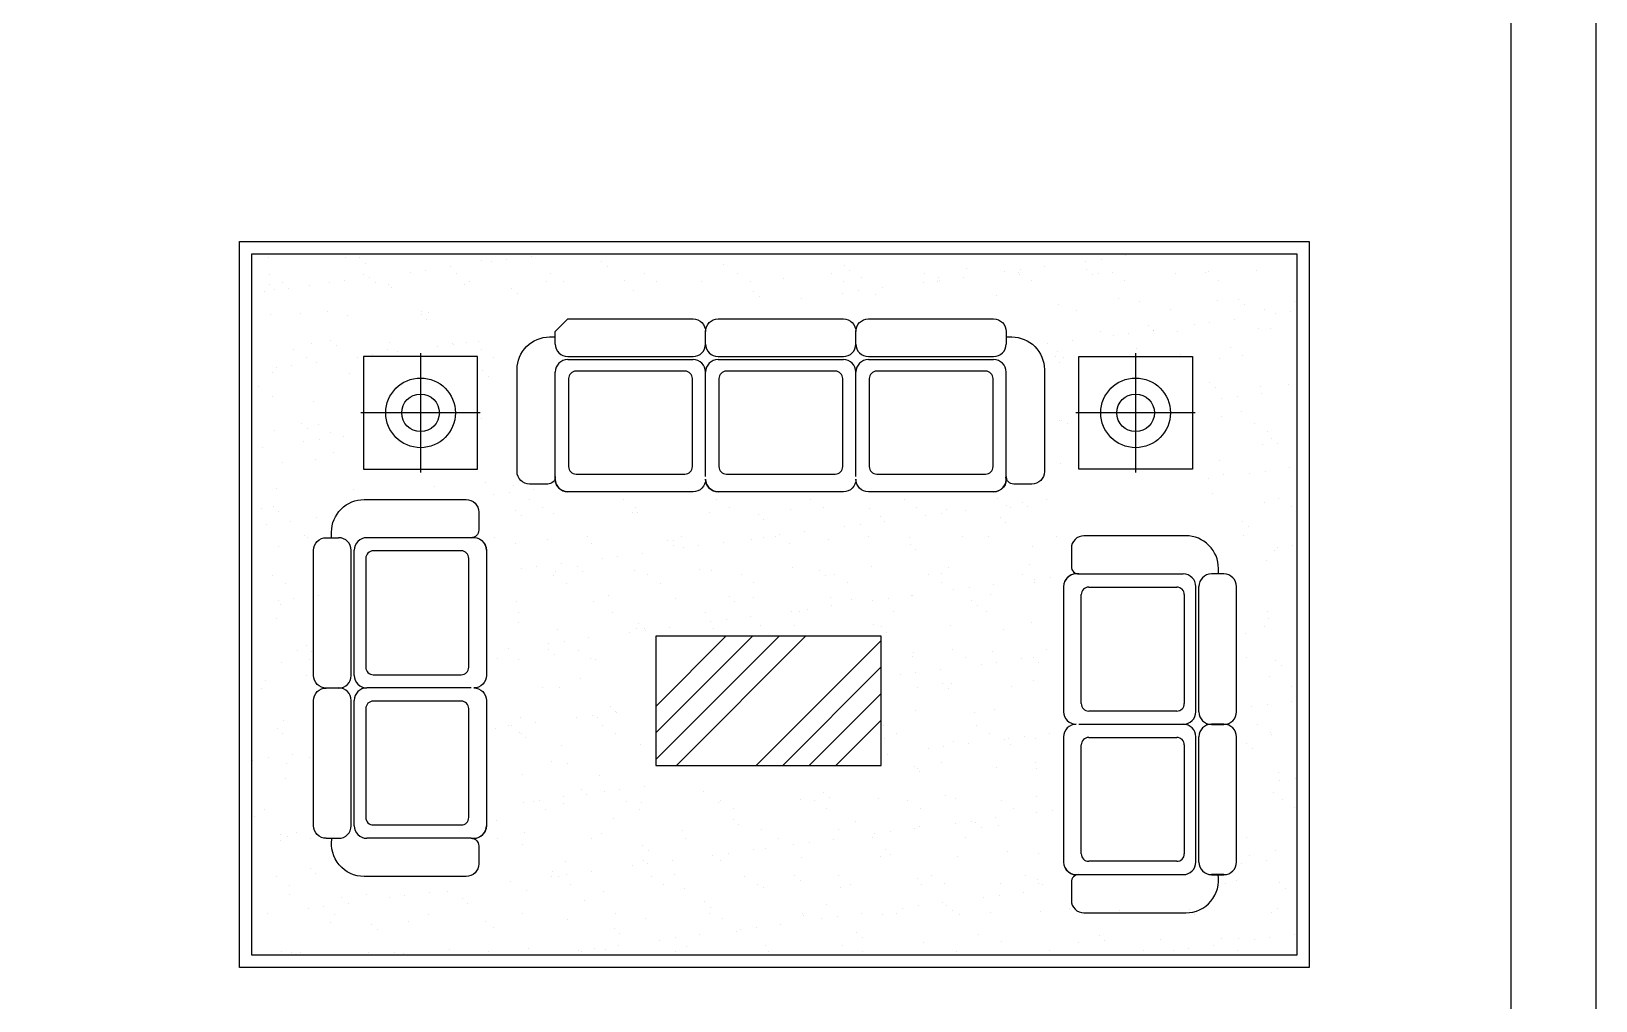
# Model space of a CAD drawing. Header units: inches. Extents: x -0.4 to 42.1, y 14 to 38.8.
# Drawn here: x 14.36 to 20.6, y 19.43 to 23.3 of the extents above; entities that cross this region are included whole.
import ezdxf

# ---------------------------------------------------------------- set-up
doc = ezdxf.new("R2010")
doc.units = ezdxf.units.IN
doc.header["$MEASUREMENT"] = 0
for name, color, linetype in [('02', 2, 'Continuous'), ('1', 1, 'Continuous'), ('4', 4, 'Continuous'), ('kadrbm', 4, 'Continuous')]:
    doc.layers.add(name, color=color, linetype=linetype)

# ---------------------------------------------------------------- blocks, each defined once
blk = doc.blocks.new('kadrbm')
at = {"layer": 'kadrbm', "color": 4}
blk.add_lwpolyline([(0, 0), (0, 24.7972), (21, 24.7972), (21, 0), (0, 0)], close=True, dxfattribs=at)
blk.add_lwpolyline([(20.6631, 0.3257), (20.6631, 24.4603), (0.3369, 24.4603), (0.3369, 0.3257), (20.6631, 0.3257)], dxfattribs=at)

msp = doc.modelspace()

# ---------------------------------------------------------------- linework, layer by layer
at = {"layer": '02'}
for p, q in [((16.4473, 22.0502), (16.4473, 22.1002)), ((17.047, 22.0502), (17.047, 22.1002)), ((17.647, 22.0502), (17.647, 22.1002)), ((18.247, 22.1002), (18.247, 22.0502)), ((15.9098, 22.0138, -0.27), (15.9098, 21.5376, -0.27)), ((16.4973, 22.0002), (16.9973, 22.0002)), ((16.4976, 21.9882), (16.9973, 21.9882)), ((17.0973, 22.0002), (17.5973, 22.0002)), ((17.0976, 21.9882), (17.5973, 21.9882)), ((17.697, 22.0002), (18.197, 22.0002)), ((17.6973, 21.9882), (18.197, 21.9882)), ((18.7635, 22.0138, -0.27), (18.7635, 21.5376, -0.27)), ((16.4474, 21.5214), (16.4474, 21.9382)), ((16.9649, 21.9421), (16.5306, 21.9421)), ((17.0473, 21.5214), (17.0473, 21.9382)), ((17.5649, 21.9421), (17.1306, 21.9421)), ((17.6473, 21.5214), (17.6473, 21.9382)), ((18.1646, 21.9421), (17.7303, 21.9421)), ((18.247, 21.5214), (18.247, 21.9382)), ((16.5006, 21.9121), (16.5006, 21.5611)), ((16.9949, 21.5611), (16.9949, 21.9121)), ((17.1006, 21.9121), (17.1006, 21.5611)), ((17.5949, 21.5611), (17.5949, 21.9121)), ((17.7003, 21.9121), (17.7003, 21.5611)), ((18.1946, 21.5611), (18.1946, 21.9121)), ((16.1478, 21.7757, -0.27), (15.6717, 21.7757, -0.27)), ((19.0016, 21.7757, -0.27), (18.5254, 21.7757, -0.27)), ((16.5306, 21.5311), (16.9649, 21.5311)), ((17.1306, 21.5311), (17.5649, 21.5311)), ((17.7303, 21.5311), (18.1646, 21.5311)), ((15.5329, 21.2775), (15.5829, 21.2775)), ((16.1118, 21.2775), (15.695, 21.2775)), ((15.6329, 20.7275), (15.6329, 21.2275)), ((15.645, 20.7278), (15.645, 21.2275)), ((15.691, 21.1951), (15.691, 20.7608)), ((16.0721, 21.2251), (15.721, 21.2251)), ((16.1021, 20.7608), (16.1021, 21.1951)), ((18.5371, 21.1326), (18.9539, 21.1326)), ((19.116, 21.1326), (19.066, 21.1326)), ((18.5468, 20.6159), (18.5468, 21.0502)), ((18.5768, 21.0802), (18.9279, 21.0802)), ((18.9579, 21.0502), (18.9579, 20.6159)), ((19.0039, 20.5829), (19.0039, 21.0826)), ((19.016, 20.5826), (19.016, 21.0826)), ((15.721, 20.7308), (16.0721, 20.7308)), ((15.5329, 20.6778), (15.5829, 20.6778)), ((15.5829, 20.6775), (15.5329, 20.6775)), ((16.1118, 20.6778), (15.695, 20.6778)), ((15.6329, 20.1278), (15.6329, 20.6278)), ((15.645, 20.128), (15.645, 20.6278)), ((16.0721, 20.6253), (15.721, 20.6253)), ((15.691, 20.5953), (15.691, 20.161)), ((16.1021, 20.161), (16.1021, 20.5953)), ((18.9279, 20.5859), (18.5768, 20.5859)), ((18.5371, 20.5329), (18.9539, 20.5329)), ((18.5768, 20.4804), (18.9279, 20.4804)), ((19.0039, 19.9831), (19.0039, 20.4829)), ((19.016, 19.9829), (19.016, 20.4829)), ((19.116, 20.5329), (19.066, 20.5329)), ((19.066, 20.5326), (19.116, 20.5326)), ((18.5468, 20.0161), (18.5468, 20.4504)), ((18.9579, 20.4504), (18.9579, 20.0161)), ((15.721, 20.131), (16.0721, 20.131)), ((15.5329, 20.0778), (15.5829, 20.0778)), ((15.5829, 20.0775), (15.5329, 20.0775)), ((16.1118, 20.0778), (15.695, 20.0778)), ((18.9279, 19.9861), (18.5768, 19.9861)), ((18.5371, 19.9329), (18.9539, 19.9329)), ((19.116, 19.9329), (19.066, 19.9329)), ((19.066, 19.9326), (19.116, 19.9326))]:
    msp.add_line(p, q, dxfattribs=at)
for points in [[(18.247, 22.0786), (18.2694, 22.0786, -0.414214), (18.3994, 21.9486), (18.3994, 21.5414, -0.414214), (18.3494, 21.4914), (18.277, 21.4914, -0.414214), (18.247, 21.5214, -0.465074), (18.197, 21.4606), (17.6973, 21.4606, -0.414214), (17.6473, 21.5106, -0.414214), (17.5973, 21.4606), (17.0976, 21.4606, -0.410409), (17.0473, 21.5106, -0.414214), (16.9973, 21.4606), (16.4976, 21.4606, -0.462883), (16.4474, 21.5214, -0.414214), (16.4174, 21.4914), (16.345, 21.4914, -0.414214), (16.295, 21.5414), (16.295, 21.9486, -0.414214), (16.425, 22.0786), (16.4474, 22.0786), (16.4473, 22.1002), (16.4973, 22.1502), (16.9973, 22.1502, -0.414214), (17.0473, 22.1002, -0.414214), (17.0973, 22.1502), (17.5973, 22.1502, -0.414214), (17.6473, 22.1002, -0.418049), (17.697, 22.1502), (18.197, 22.1502, -0.414214), (18.247, 22.1002)], [(15.5546, 21.2775), (15.5546, 21.2998, -0.414214), (15.6846, 21.4298), (16.0918, 21.4298, -0.414214), (16.1418, 21.3798), (16.1418, 21.3075, -0.414214), (16.1118, 21.2775, -0.465074), (16.1725, 21.2275), (16.1725, 20.7278, -0.414214), (16.1225, 20.6778, -0.414214), (16.1725, 20.6278), (16.1725, 20.128, -0.461848), (16.1118, 20.0778)], [(15.5329, 20.0778, -0.414214), (15.4829, 20.1278), (15.4829, 20.6278, -0.418049), (15.5329, 20.6775, -0.414214), (15.4829, 20.7275), (15.4829, 21.2275, -0.414214), (15.5329, 21.2775)], [(19.0943, 21.1326), (19.0943, 21.1549, 0.414214), (18.9643, 21.2849), (18.5571, 21.2849, 0.414214), (18.5071, 21.2349), (18.5071, 21.1626, 0.414214), (18.5371, 21.1326, 0.465074), (18.4763, 21.0826), (18.4763, 20.5829, 0.414214), (18.5263, 20.5329, 0.414214), (18.4763, 20.4829), (18.4763, 19.9831, 0.461848), (18.5371, 19.9329)], [(19.116, 19.9329, 0.414214), (19.166, 19.9829), (19.166, 20.4829, 0.418049), (19.116, 20.5326, 0.414214), (19.166, 20.5826), (19.166, 21.0826, 0.414214), (19.116, 21.1326)], [(16.1118, 20.0778, -0.414214), (16.1418, 20.0478), (16.1418, 19.9755, -0.414214), (16.0918, 19.9255), (15.6846, 19.9255, -0.465572), (15.5565, 20.0778)], [(18.5371, 19.9329, 0.414214), (18.5071, 19.9029), (18.5071, 19.8306, 0.414214), (18.5571, 19.7806), (18.9643, 19.7806, 0.465572), (19.0924, 19.9329)]]:
    msp.add_lwpolyline(points, format="xyb", dxfattribs=at)
for points in [[(16.1365, 22.0004), (15.6825, 22.0004), (15.6825, 21.5504), (16.1365, 21.5504)], [(18.5368, 22.0004), (18.9908, 22.0004), (18.9908, 21.5504), (18.5368, 21.5504)]]:
    msp.add_lwpolyline(points, close=True, dxfattribs=at)
for points in [[(16.8485, 20.3684), (17.7485, 20.3684), (17.7485, 20.8843), (16.8485, 20.8843)], [(16.8485, 20.8843), (16.8485, 20.3684)]]:
    msp.add_lwpolyline(points, dxfattribs=at)
for centre, radius in [((15.9098, 21.7757, -0.27), 0.139), ((18.7635, 21.7757, -0.27), 0.139), ((15.9098, 21.7757, -0.27), 0.075), ((18.7635, 21.7757, -0.27), 0.075)]:
    msp.add_circle(centre, radius, dxfattribs=at)
for centre, radius, start, end in [((16.4973, 22.0502), 0.05, 180, 270), ((16.9973, 22.0502), 0.05, 270, 0), ((17.0973, 22.0502), 0.05, 180, 270), ((17.5973, 22.0502), 0.05, 270, 0), ((17.697, 22.0502), 0.05, 180, 270), ((18.197, 22.0502), 0.05, 270, 0), ((16.4976, 21.9382), 0.05, 90, 180), ((16.9973, 21.9382), 0.05, 0, 90), ((17.0976, 21.9382), 0.05, 90, 180), ((17.5973, 21.9382), 0.05, 0, 90), ((17.6973, 21.9382), 0.05, 90, 180), ((18.197, 21.9382), 0.05, 0, 90), ((16.5306, 21.9121), 0.03, 90, 180), ((16.9649, 21.9121), 0.03, 0, 90), ((17.1306, 21.9121), 0.03, 90, 180), ((17.5649, 21.9121), 0.03, 0, 90), ((17.7303, 21.9121), 0.03, 90, 180), ((18.1646, 21.9121), 0.03, 0, 90), ((16.5306, 21.5611), 0.03, 180, 270), ((16.9649, 21.5611), 0.03, 270, 0), ((17.1306, 21.5611), 0.03, 180, 270), ((17.5649, 21.5611), 0.03, 270, 0), ((17.7303, 21.5611), 0.03, 180, 270), ((18.1646, 21.5611), 0.03, 270, 0), ((16.4976, 21.5106), 0.05, 180, 270), ((17.0976, 21.5106), 0.05, 180, 270), ((18.197, 21.5106), 0.05, 270, 10.41721), ((15.5829, 21.2275), 0.05, 0, 90), ((15.695, 21.2275), 0.05, 90, 180), ((16.1225, 21.2275), 0.05, 0, 100.55409), ((15.721, 21.1951), 0.03, 90, 180), ((16.0721, 21.1951), 0.03, 0, 90), ((18.5263, 21.0826), 0.05, 90, 180), ((18.9539, 21.0826), 0.05, 0, 90), ((19.066, 21.0826), 0.05, 90, 180), ((18.5768, 21.0502), 0.03, 90, 180), ((18.9279, 21.0502), 0.03, 0, 90), ((15.721, 20.7608), 0.03, 180, 270), ((16.0721, 20.7608), 0.03, 270, 0), ((15.5829, 20.7275), 0.05, 270, 0), ((15.5829, 20.6278), 0.05, 0, 90), ((15.695, 20.7278), 0.05, 180, 270), ((15.695, 20.6278), 0.05, 90, 180), ((15.721, 20.5953), 0.03, 90, 180), ((16.0721, 20.5953), 0.03, 0, 90), ((18.5768, 20.6159), 0.03, 180, 270), ((18.9279, 20.6159), 0.03, 270, 0), ((18.9539, 20.5829), 0.05, 270, 0), ((19.066, 20.5826), 0.05, 180, 270), ((18.5768, 20.4504), 0.03, 90, 180), ((18.9279, 20.4504), 0.03, 0, 90), ((18.9539, 20.4829), 0.05, 0, 90), ((19.066, 20.4829), 0.05, 90, 180), ((15.5829, 20.1278), 0.05, 270, 0), ((15.695, 20.128), 0.05, 180, 270), ((15.721, 20.161), 0.03, 180, 270), ((16.0721, 20.161), 0.03, 270, 0), ((16.1225, 20.128), 0.05, 270, 0), ((18.5263, 19.9831), 0.05, 180, 279.88988), ((18.5768, 20.0161), 0.03, 180, 270), ((18.9279, 20.0161), 0.03, 270, 0), ((18.9539, 19.9831), 0.05, 270, 0), ((19.066, 19.9829), 0.05, 180, 270)]:
    msp.add_arc(centre, radius, start, end, dxfattribs=at)
at = {"layer": '1'}
for p, q in [((17.3407, 20.8843), (16.8485, 20.3921)), ((17.2346, 20.8843), (16.8485, 20.4982)), ((17.1285, 20.8843), (16.8485, 20.6042)), ((17.4467, 20.8843), (16.9309, 20.3684)), ((17.7485, 20.8678), (17.2491, 20.3684)), ((17.7485, 20.7618), (17.3551, 20.3684)), ((17.7485, 20.6557), (17.4612, 20.3684)), ((17.7485, 20.5496), (17.5673, 20.3684))]:
    msp.add_line(p, q, dxfattribs=at)
at = {"layer": '4'}
for p, q in [((15.3038, 22.3974), (15.3038, 22.3974)), ((15.6107, 22.3959), (15.6107, 22.3959)), ((15.666, 22.3936), (15.666, 22.3936)), ((15.6881, 22.3733), (15.6881, 22.3733)), ((15.9348, 22.4076), (15.9348, 22.4076)), ((16.0287, 22.3582), (16.0287, 22.3582)), ((16.1533, 22.383), (16.1533, 22.383)), ((16.1917, 22.3797), (16.1917, 22.3797)), ((16.2541, 22.3879), (16.2541, 22.3879)), ((16.3517, 22.4007), (16.3517, 22.4007)), ((16.6334, 22.3789), (16.6334, 22.3789)), ((16.6555, 22.3586), (16.6555, 22.3586)), ((17.1207, 22.3683), (17.1207, 22.3683)), ((17.6009, 22.3641), (17.6009, 22.3641)), ((18.0881, 22.3535), (18.0881, 22.3535)), ((18.4004, 22.3598), (18.4004, 22.3598)), ((18.5634, 22.3812), (18.5634, 22.3812)), ((18.6258, 22.3894), (18.6258, 22.3894)), ((18.7234, 22.4023), (18.7234, 22.4023)), ((15.3068, 22.3288), (15.3068, 22.3288)), ((15.3574, 22.2965), (15.3574, 22.2965)), ((15.5456, 22.2946), (15.5456, 22.2946)), ((15.6081, 22.3028), (15.6081, 22.3028)), ((15.6805, 22.3294), (15.6805, 22.3294)), ((15.7057, 22.3157), (15.7057, 22.3157)), ((15.7311, 22.2972), (15.7311, 22.2972)), ((15.8686, 22.3371), (15.8686, 22.3371)), ((15.9311, 22.3454), (15.9311, 22.3454)), ((16.0542, 22.3301), (16.0542, 22.3301)), ((16.1048, 22.2979), (16.1048, 22.2979)), ((16.4112, 22.2991), (16.4112, 22.2991)), ((16.4279, 22.3308), (16.4279, 22.3308)), ((16.4785, 22.2986), (16.4785, 22.2986)), ((16.7253, 22.3031), (16.7253, 22.3031)), ((16.8016, 22.3315), (16.8016, 22.3315)), ((16.8522, 22.2992), (16.8522, 22.2992)), ((17.0323, 22.3016), (17.0323, 22.3016)), ((17.1753, 22.3321), (17.1753, 22.3321)), ((17.2259, 22.2999), (17.2259, 22.2999)), ((17.3564, 22.3133), (17.3564, 22.3133)), ((17.549, 22.3328), (17.549, 22.3328)), ((17.5996, 22.3006), (17.5996, 22.3006)), ((17.623, 22.3439), (17.623, 22.3439)), ((17.6705, 22.3173), (17.6705, 22.3173)), ((17.9174, 22.2962), (17.9174, 22.2962)), ((17.9227, 22.3335), (17.9227, 22.3335)), ((17.9733, 22.3013), (17.9733, 22.3013)), ((17.9775, 22.3158), (17.9775, 22.3158)), ((17.9798, 22.3044), (17.9798, 22.3044)), ((18.0774, 22.3172), (18.0774, 22.3172)), ((18.2404, 22.3387), (18.2404, 22.3387)), ((18.2964, 22.3342), (18.2964, 22.3342)), ((18.3016, 22.3275), (18.3016, 22.3275)), ((18.3028, 22.3469), (18.3028, 22.3469)), ((18.347, 22.3019), (18.347, 22.3019)), ((18.5683, 22.3494), (18.5683, 22.3494)), ((18.5904, 22.3291), (18.5904, 22.3291)), ((18.6157, 22.3315), (18.6157, 22.3315)), ((18.6701, 22.3349), (18.6701, 22.3349)), ((18.7207, 22.3026), (18.7207, 22.3026)), ((18.9227, 22.3301), (18.9227, 22.3301)), ((19.0438, 22.3355), (19.0438, 22.3355)), ((19.0555, 22.3388), (19.0555, 22.3388)), ((19.0944, 22.3033), (19.0944, 22.3033)), ((19.2468, 22.3417), (19.2468, 22.3417)), ((15.2851, 22.2603), (15.2851, 22.2603)), ((15.3053, 22.2883), (15.3053, 22.2883)), ((15.3274, 22.268), (15.3274, 22.268)), ((15.3826, 22.2732), (15.3826, 22.2732)), ((15.466, 22.2849), (15.466, 22.2849)), ((15.7801, 22.2889), (15.7801, 22.2889)), ((15.7925, 22.2777), (15.7925, 22.2777)), ((16.0871, 22.2874), (16.0871, 22.2874)), ((16.2727, 22.2735), (16.2727, 22.2735)), ((16.2948, 22.2533), (16.2948, 22.2533)), ((16.7599, 22.2629), (16.7599, 22.2629)), ((17.2401, 22.2588), (17.2401, 22.2588)), ((17.2622, 22.2385), (17.2622, 22.2385)), ((17.4314, 22.2322), (17.4314, 22.2322)), ((17.5943, 22.2536), (17.5943, 22.2536)), ((17.6568, 22.2619), (17.6568, 22.2619)), ((17.7274, 22.2482), (17.7274, 22.2482)), ((17.7544, 22.2747), (17.7544, 22.2747)), ((18.2075, 22.2441), (18.2075, 22.2441)), ((18.6948, 22.2335), (18.6948, 22.2335)), ((19.175, 22.2293), (19.175, 22.2293)), ((15.3113, 22.1662), (15.3113, 22.1662)), ((15.4318, 22.1723), (15.4318, 22.1723)), ((15.5396, 22.1805), (15.5396, 22.1805)), ((15.912, 22.1682), (15.912, 22.1682)), ((15.9133, 22.1811), (15.9133, 22.1811)), ((15.9424, 22.1764), (15.9424, 22.1764)), ((18.4539, 22.2073), (18.4539, 22.2073)), ((18.5292, 22.1859), (18.5292, 22.1859)), ((18.778, 22.219), (18.778, 22.219)), ((18.9029, 22.1866), (18.9029, 22.1866)), ((19.0921, 22.223), (19.0921, 22.223)), ((19.1971, 22.2091), (19.1971, 22.2091)), ((19.2766, 22.1872), (19.2766, 22.1872)), ((19.3201, 22.1701), (19.3201, 22.1701)), ((19.3825, 22.1784), (19.3825, 22.1784)), ((19.399, 22.2215), (19.399, 22.2215)), ((15.6183, 22.1647), (15.6183, 22.1647)), ((15.9341, 22.148), (15.9341, 22.148)), ((18.8142, 22.124), (18.8142, 22.124)), ((18.834, 22.1062), (18.834, 22.1062)), ((18.8364, 22.1037), (18.8364, 22.1037)), ((18.997, 22.1276), (18.997, 22.1276)), ((19.0595, 22.1358), (19.0595, 22.1358)), ((19.1571, 22.1487), (19.1571, 22.1487)), ((19.2543, 22.1105), (19.2543, 22.1105)), ((19.3015, 22.1134), (19.3015, 22.1134)), ((15.4736, 22.0537), (15.4736, 22.0537)), ((15.5512, 22.0629), (15.5512, 22.0629)), ((15.5733, 22.0426), (15.5733, 22.0426)), ((15.7877, 22.0577), (15.7877, 22.0577)), ((15.9793, 22.041), (15.9793, 22.041)), ((16.0385, 22.0523), (16.0385, 22.0523)), ((16.0417, 22.0492), (16.0417, 22.0492)), ((16.0947, 22.0562), (16.0947, 22.0562)), ((16.1393, 22.0621), (16.1393, 22.0621)), ((18.4135, 22.0508), (18.4135, 22.0508)), ((18.511, 22.0636), (18.511, 22.0636)), ((18.6233, 22.1003), (18.6233, 22.1003)), ((18.674, 22.0851), (18.674, 22.0851)), ((18.7365, 22.0933), (18.7365, 22.0933)), ((18.9302, 22.0988), (18.9302, 22.0988)), ((15.4037, 22.0283), (15.4037, 22.0283)), ((15.4543, 21.996), (15.4543, 21.996)), ((15.6563, 21.9985), (15.6563, 21.9985)), ((15.7187, 22.0067), (15.7187, 22.0067)), ((15.7774, 22.0289), (15.7774, 22.0289)), ((15.8163, 22.0196), (15.8163, 22.0196)), ((16.1511, 22.0296), (16.1511, 22.0296)), ((16.2017, 21.9974), (16.2017, 21.9974)), ((18.4439, 22.0015), (18.4439, 22.0015)), ((18.4535, 22.0187), (18.4535, 22.0187)), ((18.4756, 21.9984), (18.4756, 21.9984)), ((18.767, 22.0344), (18.767, 22.0344)), ((18.8176, 22.0021), (18.8176, 22.0021)), ((18.9408, 22.0081), (18.9408, 22.0081)), ((19.0996, 21.9918), (19.0996, 21.9918)), ((19.1407, 22.0351), (19.1407, 22.0351)), ((19.1913, 22.0028), (19.1913, 22.0028)), ((19.4066, 21.9903), (19.4066, 21.9903)), ((15.3189, 21.935), (15.3189, 21.935)), ((15.3333, 21.956), (15.3333, 21.956)), ((15.3957, 21.9642), (15.3957, 21.9642)), ((15.4933, 21.977), (15.4933, 21.977)), ((15.6258, 21.9335), (15.6258, 21.9335)), ((16.1579, 21.9428), (16.1579, 21.9428)), ((16.18, 21.9226), (16.18, 21.9226)), ((18.4614, 21.9761), (18.4614, 21.9761)), ((15.2628, 21.8793), (15.2628, 21.8793)), ((19.0602, 21.8986), (19.0602, 21.8986)), ((19.0823, 21.8784), (19.0823, 21.8784)), ((19.2619, 21.8793), (19.2619, 21.8793)), ((19.3735, 21.8868), (19.3735, 21.8868)), ((15.317, 21.8416), (15.317, 21.8416)), ((15.4811, 21.8224), (15.4811, 21.8224)), ((19.1077, 21.8315), (19.1077, 21.8315)), ((19.1701, 21.8397), (19.1701, 21.8397)), ((19.2677, 21.8525), (19.2677, 21.8525)), ((15.4364, 21.7322), (15.4364, 21.7322)), ((16.1524, 21.7531), (16.1524, 21.7531)), ((18.4617, 21.7464), (18.4617, 21.7464)), ((18.469, 21.7449), (18.469, 21.7449)), ((18.4902, 21.7332), (18.4902, 21.7332)), ((19.1072, 21.7606), (19.1072, 21.7606)), ((19.1867, 21.7827), (19.1867, 21.7827)), ((19.2376, 21.7346), (19.2376, 21.7346)), ((15.3264, 21.7037), (15.3264, 21.7037)), ((15.4586, 21.7119), (15.4586, 21.7119)), ((15.5006, 21.7278), (15.5006, 21.7278)), ((15.5064, 21.6681), (15.5064, 21.6681)), ((15.5512, 21.6955), (15.5512, 21.6955)), ((15.6039, 21.6809), (15.6039, 21.6809)), ((19.2882, 21.7023), (19.2882, 21.7023)), ((19.3061, 21.6733), (19.3061, 21.6733)), ((15.2809, 21.6384), (15.2809, 21.6384)), ((15.4439, 21.6598), (15.4439, 21.6598)), ((15.563, 21.6163), (15.563, 21.6163)), ((19.2695, 21.6481), (19.2695, 21.6481)), ((19.3283, 21.653), (19.3283, 21.653)), ((15.3597, 21.5788), (15.3597, 21.5788)), ((15.4887, 21.5912), (15.4887, 21.5912)), ((18.4652, 21.5721), (18.4652, 21.5721)), ((19.0967, 21.5856), (19.0967, 21.5856)), ((19.2808, 21.5436), (19.2808, 21.5436)), ((19.3783, 21.5564), (19.3783, 21.5564)), ((15.9651, 21.4827), (15.9651, 21.4827)), ((16.1696, 21.4962), (16.1696, 21.4962)), ((16.2792, 21.4867), (16.2792, 21.4867)), ((19.0553, 21.5139), (19.0553, 21.5139)), ((19.1148, 21.5294), (19.1148, 21.5294)), ((19.2183, 21.5353), (19.2183, 21.5353)), ((15.334, 21.4725), (15.334, 21.4725)), ((15.641, 21.471), (15.641, 21.471)), ((16.2006, 21.4488), (16.2006, 21.4488)), ((16.263, 21.457), (16.263, 21.457)), ((16.3449, 21.4286), (16.3449, 21.4286)), ((16.3606, 21.4698), (16.3606, 21.4698)), ((16.7186, 21.4293), (16.7186, 21.4293)), ((17.0923, 21.43), (17.0923, 21.43)), ((17.466, 21.4307), (17.466, 21.4307)), ((17.8397, 21.4313), (17.8397, 21.4313)), ((18.2134, 21.432), (18.2134, 21.432)), ((18.3117, 21.416), (18.3117, 21.416)), ((18.4093, 21.4288), (18.4093, 21.4288)), ((19.0719, 21.452), (19.0719, 21.452)), ((19.277, 21.4169), (19.277, 21.4169)), ((19.3345, 21.4341), (19.3345, 21.4341)), ((15.2745, 21.3944), (15.2745, 21.3944)), ((15.3217, 21.4015), (15.3217, 21.4015)), ((15.3438, 21.3812), (15.3438, 21.3812)), ((15.4963, 21.36), (15.4963, 21.36)), ((16.2891, 21.3868), (16.2891, 21.3868)), ((16.3112, 21.3665), (16.3112, 21.3665)), ((16.3955, 21.3964), (16.3955, 21.3964)), ((16.4414, 21.3742), (16.4414, 21.3742)), ((16.7556, 21.3782), (16.7556, 21.3782)), ((16.7692, 21.3971), (16.7692, 21.3971)), ((16.7763, 21.3762), (16.7763, 21.3762)), ((17.0625, 21.3768), (17.0625, 21.3768)), ((17.1429, 21.3978), (17.1429, 21.3978)), ((17.2565, 21.372), (17.2565, 21.372)), ((17.3866, 21.3884), (17.3866, 21.3884)), ((17.5166, 21.3984), (17.5166, 21.3984)), ((17.7007, 21.3924), (17.7007, 21.3924)), ((17.7438, 21.3614), (17.7438, 21.3614)), ((17.8903, 21.3991), (17.8903, 21.3991)), ((17.9263, 21.3652), (17.9263, 21.3652)), ((17.9887, 21.3735), (17.9887, 21.3735)), ((18.0077, 21.391), (18.0077, 21.391)), ((18.0863, 21.3863), (18.0863, 21.3863)), ((18.2239, 21.3573), (18.2239, 21.3573)), ((18.2493, 21.4078), (18.2493, 21.4078)), ((18.264, 21.3998), (18.264, 21.3998)), ((18.3318, 21.4026), (18.3318, 21.4026)), ((19.3851, 21.4018), (19.3851, 21.4018)), ((15.294, 21.3294), (15.294, 21.3294)), ((15.3915, 21.3422), (15.3915, 21.3422)), ((17.2786, 21.3518), (17.2786, 21.3518)), ((17.4403, 21.3013), (17.4403, 21.3013)), ((17.6033, 21.3227), (17.6033, 21.3227)), ((17.6657, 21.3309), (17.6657, 21.3309)), ((17.7633, 21.3438), (17.7633, 21.3438)), ((18.2461, 21.337), (18.2461, 21.337)), ((19.1914, 21.3426), (19.1914, 21.3426)), ((19.2135, 21.3223), (19.2135, 21.3223)), ((15.3416, 21.2413), (15.3416, 21.2413)), ((15.4482, 21.2856), (15.4482, 21.2856)), ((15.4566, 21.2783), (15.4566, 21.2783)), ((16.204, 21.2797), (16.204, 21.2797)), ((16.2867, 21.2555), (16.2867, 21.2555)), ((16.4156, 21.2708), (16.4156, 21.2708)), ((16.5777, 21.2803), (16.5777, 21.2803)), ((16.5937, 21.254), (16.5937, 21.254)), ((16.8958, 21.2667), (16.8958, 21.2667)), ((16.9178, 21.2657), (16.9178, 21.2657)), ((16.9179, 21.2464), (16.9179, 21.2464)), ((16.9514, 21.281), (16.9514, 21.281)), ((16.9572, 21.2377), (16.9572, 21.2377)), ((17.0197, 21.2459), (17.0197, 21.2459)), ((17.1172, 21.2587), (17.1172, 21.2587)), ((17.2319, 21.2697), (17.2319, 21.2697)), ((17.2802, 21.2802), (17.2802, 21.2802)), ((17.3251, 21.2817), (17.3251, 21.2817)), ((17.3427, 21.2884), (17.3427, 21.2884)), ((17.383, 21.2561), (17.383, 21.2561)), ((17.5389, 21.2683), (17.5389, 21.2683)), ((17.6988, 21.2824), (17.6988, 21.2824)), ((17.863, 21.2799), (17.863, 21.2799)), ((17.8632, 21.252), (17.8632, 21.252)), ((17.8853, 21.2317), (17.8853, 21.2317)), ((18.0725, 21.2831), (18.0725, 21.2831)), ((18.1771, 21.2839), (18.1771, 21.2839)), ((18.3505, 21.2414), (18.3505, 21.2414)), ((18.4462, 21.2837), (18.4462, 21.2837)), ((19.1936, 21.2851), (19.1936, 21.2851)), ((19.329, 21.2392), (19.329, 21.2392)), ((19.3914, 21.2474), (19.3914, 21.2474)), ((16.4712, 21.1737), (16.4712, 21.1737)), ((16.6342, 21.1951), (16.6342, 21.1951)), ((16.6967, 21.2034), (16.6967, 21.2034)), ((16.7942, 21.2162), (16.7942, 21.2162)), ((18.3394, 21.1714), (18.3394, 21.1714)), ((19.2846, 21.1856), (19.2846, 21.1856)), ((19.3179, 21.2266), (19.3179, 21.2266)), ((15.3208, 21.1261), (15.3208, 21.1261)), ((16.3112, 21.1526), (16.3112, 21.1526)), ((16.3737, 21.1608), (16.3737, 21.1608)), ((16.4419, 21.1281), (16.4419, 21.1281)), ((16.449, 21.143), (16.449, 21.143)), ((16.535, 21.1614), (16.535, 21.1614)), ((16.5572, 21.1411), (16.5572, 21.1411)), ((16.7631, 21.147), (16.7631, 21.147)), ((16.8156, 21.1288), (16.8156, 21.1288)), ((17.0223, 21.1508), (17.0223, 21.1508)), ((17.0701, 21.1455), (17.0701, 21.1455)), ((17.1893, 21.1295), (17.1893, 21.1295)), ((17.3942, 21.1572), (17.3942, 21.1572)), ((17.5025, 21.1467), (17.5025, 21.1467)), ((17.5246, 21.1264), (17.5246, 21.1264)), ((17.563, 21.1302), (17.563, 21.1302)), ((17.7083, 21.1612), (17.7083, 21.1612)), ((17.9366, 21.1309), (17.9366, 21.1309)), ((17.9897, 21.136), (17.9897, 21.136)), ((18.0153, 21.1597), (18.0153, 21.1597)), ((18.3103, 21.1315), (18.3103, 21.1315)), ((18.3599, 21.1116), (18.3599, 21.1116)), ((18.4224, 21.1199), (18.4224, 21.1199)), ((15.3714, 21.0939), (15.3714, 21.0939)), ((15.5022, 21.0461), (15.5022, 21.0461)), ((16.4925, 21.0959), (16.4925, 21.0959)), ((16.6616, 21.0455), (16.6616, 21.0455)), ((16.8662, 21.0966), (16.8662, 21.0966)), ((17.1417, 21.0413), (17.1417, 21.0413)), ((17.2399, 21.0973), (17.2399, 21.0973)), ((17.6136, 21.0979), (17.6136, 21.0979)), ((17.8706, 21.0487), (17.8706, 21.0487)), ((17.8739, 21.0477), (17.8739, 21.0477)), ((17.9873, 21.0986), (17.9873, 21.0986)), ((18.0369, 21.0691), (18.0369, 21.0691)), ((18.0994, 21.0773), (18.0994, 21.0773)), ((18.1847, 21.0527), (18.1847, 21.0527)), ((18.1969, 21.0902), (18.1969, 21.0902)), ((18.3609, 21.0993), (18.3609, 21.0993)), ((15.3422, 21.025), (15.3422, 21.025)), ((15.3491, 21.0101), (15.3491, 21.0101)), ((15.4046, 21.0333), (15.4046, 21.0333)), ((16.2943, 21.0243), (16.2943, 21.0243)), ((16.3009, 20.9792), (16.3009, 20.9792)), ((16.6013, 21.0228), (16.6013, 21.0228)), ((16.6746, 20.9798), (16.6746, 20.9798)), ((16.9254, 21.0345), (16.9254, 21.0345)), ((17.0483, 20.9805), (17.0483, 20.9805)), ((17.1639, 21.0211), (17.1639, 21.0211)), ((17.2395, 21.0385), (17.2395, 21.0385)), ((17.3909, 20.9841), (17.3909, 20.9841)), ((17.422, 20.9812), (17.422, 20.9812)), ((17.4533, 20.9923), (17.4533, 20.9923)), ((17.5465, 21.037), (17.5465, 21.037)), ((17.5509, 21.0051), (17.5509, 21.0051)), ((17.629, 21.0307), (17.629, 21.0307)), ((17.7139, 21.0266), (17.7139, 21.0266)), ((17.7764, 21.0348), (17.7764, 21.0348)), ((17.7957, 20.9819), (17.7957, 20.9819)), ((18.1092, 21.0266), (18.1092, 21.0266)), ((18.1313, 21.0063), (18.1313, 21.0063)), ((18.1694, 20.9826), (18.1694, 20.9826)), ((19.2905, 20.9846), (19.2905, 20.9846)), ((15.3334, 20.9549), (15.3334, 20.9549)), ((16.3008, 20.9401), (16.3008, 20.9401)), ((16.781, 20.936), (16.781, 20.936)), ((16.9049, 20.9201), (16.9049, 20.9201)), ((17.0679, 20.9415), (17.0679, 20.9415)), ((17.1303, 20.9498), (17.1303, 20.9498)), ((17.2279, 20.9626), (17.2279, 20.9626)), ((17.2683, 20.9254), (17.2683, 20.9254)), ((17.4018, 20.926), (17.4018, 20.926)), ((17.7159, 20.93), (17.7159, 20.93)), ((17.7484, 20.9213), (17.7484, 20.9213)), ((18.0228, 20.9285), (18.0228, 20.9285)), ((18.3469, 20.9402), (18.3469, 20.9402)), ((19.2766, 20.9216), (19.2766, 20.9216)), ((19.2921, 20.9544), (19.2921, 20.9544)), ((16.4218, 20.8565), (16.4218, 20.8565)), ((16.4566, 20.9118), (16.4566, 20.9118)), ((16.4843, 20.8647), (16.4843, 20.8647)), ((16.5819, 20.8776), (16.5819, 20.8776)), ((16.7449, 20.899), (16.7449, 20.899)), ((16.7707, 20.9158), (16.7707, 20.9158)), ((16.8031, 20.9157), (16.8031, 20.9157)), ((16.8073, 20.9072), (16.8073, 20.9072)), ((17.0776, 20.9143), (17.0776, 20.9143)), ((17.7705, 20.901), (17.7705, 20.901)), ((18.2357, 20.9107), (18.2357, 20.9107)), ((19.2031, 20.8959), (19.2031, 20.8959)), ((15.4177, 20.8256), (15.4177, 20.8256)), ((15.4528, 20.8454), (15.4528, 20.8454)), ((15.4683, 20.7934), (15.4683, 20.7934)), ((15.475, 20.8252), (15.475, 20.8252)), ((16.2157, 20.7947), (16.2157, 20.7947)), ((16.2589, 20.835), (16.2589, 20.835)), ((16.3019, 20.7931), (16.3019, 20.7931)), ((16.4203, 20.8307), (16.4203, 20.8307)), ((16.4424, 20.8104), (16.4424, 20.8104)), ((16.5388, 20.8276), (16.5388, 20.8276)), ((16.5894, 20.7954), (16.5894, 20.7954)), ((16.6088, 20.7916), (16.6088, 20.7916)), ((17.8749, 20.8053), (17.8749, 20.8053)), ((17.8781, 20.8175), (17.8781, 20.8175)), ((18.0336, 20.8304), (18.0336, 20.8304)), ((18.0842, 20.7981), (18.0842, 20.7981)), ((18.1922, 20.8215), (18.1922, 20.8215)), ((18.3076, 20.794), (18.3076, 20.794)), ((18.3551, 20.8012), (18.3551, 20.8012)), ((18.4073, 20.831), (18.4073, 20.831)), ((19.2053, 20.8002), (19.2053, 20.8002)), ((15.3567, 20.7789), (15.3567, 20.7789)), ((17.8245, 20.7305), (17.8245, 20.7305)), ((17.887, 20.7387), (17.887, 20.7387)), ((17.9846, 20.7515), (17.9846, 20.7515)), ((18.1475, 20.773), (18.1475, 20.773)), ((18.21, 20.7812), (18.21, 20.7812)), ((18.3772, 20.781), (18.3772, 20.781)), ((19.3225, 20.7865), (19.3225, 20.7865)), ((19.3447, 20.7662), (19.3447, 20.7662)), ((15.2768, 20.6766), (15.2768, 20.6766)), ((15.2898, 20.7075), (15.2898, 20.7075)), ((15.4528, 20.7289), (15.4528, 20.7289)), ((16.3979, 20.6787), (16.3979, 20.6787)), ((16.4641, 20.6806), (16.4641, 20.6806)), ((16.5468, 20.7148), (16.5468, 20.7148)), ((17.8926, 20.6814), (17.8926, 20.6814)), ((17.9944, 20.6959), (17.9944, 20.6959)), ((18.0165, 20.6756), (18.0165, 20.6756)), ((18.0304, 20.6973), (18.0304, 20.6973)), ((18.2663, 20.6821), (18.2663, 20.6821)), ((18.3545, 20.709), (18.3545, 20.709)), ((19.2997, 20.7232), (19.2997, 20.7232)), ((19.3874, 20.6841), (19.3874, 20.6841)), ((16.6662, 20.6053), (16.6662, 20.6053)), ((19.2272, 20.6044), (19.2272, 20.6044)), ((19.2897, 20.6127), (19.2897, 20.6127)), ((19.3872, 20.6255), (19.3872, 20.6255)), ((15.3642, 20.5476), (15.3642, 20.5476)), ((16.3094, 20.5619), (16.3094, 20.5619)), ((16.5325, 20.5604), (16.5325, 20.5604)), ((16.5949, 20.5686), (16.5949, 20.5686)), ((16.6164, 20.5604), (16.6164, 20.5604)), ((16.6883, 20.585), (16.6883, 20.585)), ((16.6925, 20.5814), (16.6925, 20.5814)), ((17.8857, 20.5863), (17.8857, 20.5863)), ((18.1209, 20.58), (18.1209, 20.58)), ((18.1998, 20.5903), (18.1998, 20.5903)), ((15.3381, 20.5147), (15.3381, 20.5147)), ((15.3602, 20.4945), (15.3602, 20.4945)), ((16.2095, 20.5178), (16.2095, 20.5178)), ((16.262, 20.5265), (16.262, 20.5265)), ((16.2719, 20.5261), (16.2719, 20.5261)), ((16.3055, 20.5), (16.3055, 20.5)), ((16.3126, 20.4942), (16.3126, 20.4942)), ((16.3276, 20.4797), (16.3276, 20.4797)), ((16.3695, 20.5389), (16.3695, 20.5389)), ((16.6357, 20.5272), (16.6357, 20.5272)), ((16.6863, 20.4949), (16.6863, 20.4949)), ((17.7568, 20.5292), (17.7568, 20.5292)), ((17.8074, 20.497), (17.8074, 20.497)), ((18.1305, 20.5299), (18.1305, 20.5299)), ((18.1811, 20.4976), (18.1811, 20.4976)), ((18.3206, 20.4851), (18.3206, 20.4851)), ((18.4182, 20.4979), (18.4182, 20.4979)), ((19.2516, 20.5319), (19.2516, 20.5319)), ((19.3022, 20.4997), (19.3022, 20.4997)), ((19.3073, 20.492), (19.3073, 20.492)), ((16.4717, 20.4493), (16.4717, 20.4493)), ((16.7858, 20.4534), (16.7858, 20.4534)), ((17.7602, 20.4746), (17.7602, 20.4746)), ((17.9352, 20.4343), (17.9352, 20.4343)), ((17.9976, 20.4425), (17.9976, 20.4425)), ((18.038, 20.4661), (18.038, 20.4661)), ((18.0952, 20.4554), (18.0952, 20.4554)), ((18.2403, 20.4705), (18.2403, 20.4705)), ((18.2582, 20.4769), (18.2582, 20.4769)), ((18.2625, 20.4503), (18.2625, 20.4503)), ((18.3621, 20.4778), (18.3621, 20.4778)), ((19.2078, 20.4558), (19.2078, 20.4558)), ((19.2299, 20.4355), (19.2299, 20.4355)), ((15.2404, 20.3903), (15.2404, 20.3903)), ((15.3029, 20.3985), (15.3029, 20.3985)), ((15.3737, 20.3761), (15.3737, 20.3761)), ((15.4005, 20.4113), (15.4005, 20.4113)), ((15.4646, 20.3988), (15.4646, 20.3988)), ((16.432, 20.3841), (16.432, 20.3841)), ((16.4948, 20.3782), (16.4948, 20.3782)), ((17.7722, 20.4129), (17.7722, 20.4129)), ((17.8796, 20.3652), (17.8796, 20.3652)), ((17.8932, 20.3551), (17.8932, 20.3551)), ((17.9896, 20.3809), (17.9896, 20.3809)), ((18.2074, 20.3591), (18.2074, 20.3591)), ((18.3633, 20.3816), (18.3633, 20.3816)), ((18.3669, 20.3546), (18.3669, 20.3546)), ((15.3718, 20.3164), (15.3718, 20.3164)), ((16.317, 20.3306), (16.317, 20.3306)), ((16.624, 20.3292), (16.624, 20.3292)), ((17.9017, 20.3449), (17.9017, 20.3449)), ((19.3343, 20.3399), (19.3343, 20.3399)), ((19.3379, 20.3083), (19.3379, 20.3083)), ((19.4003, 20.3165), (19.4003, 20.3165)), ((16.3826, 20.2299), (16.3826, 20.2299)), ((16.4801, 20.2428), (16.4801, 20.2428)), ((16.5514, 20.2746), (16.5514, 20.2746)), ((16.5736, 20.2543), (16.5736, 20.2543)), ((16.6431, 20.2642), (16.6431, 20.2642)), ((16.7056, 20.2724), (16.7056, 20.2724)), ((16.8031, 20.2853), (16.8031, 20.2853)), ((17.0387, 20.264), (17.0387, 20.264)), ((17.4244, 20.2323), (17.4244, 20.2323)), ((17.5189, 20.2599), (17.5189, 20.2599)), ((17.541, 20.2396), (17.541, 20.2396)), ((17.7385, 20.2363), (17.7385, 20.2363)), ((18.0061, 20.2493), (18.0061, 20.2493)), ((18.0455, 20.2349), (18.0455, 20.2349)), ((18.3696, 20.2465), (18.3696, 20.2465)), ((19.3148, 20.2608), (19.3148, 20.2608)), ((19.3485, 20.2314), (19.3485, 20.2314)), ((15.2378, 20.2239), (15.2378, 20.2239)), ((15.2884, 20.1917), (15.2884, 20.1917)), ((16.3201, 20.2217), (16.3201, 20.2217)), ((16.3589, 20.226), (16.3589, 20.226)), ((16.4095, 20.1937), (16.4095, 20.1937)), ((16.4792, 20.2181), (16.4792, 20.2181)), ((16.7326, 20.2267), (16.7326, 20.2267)), ((16.7832, 20.1944), (16.7832, 20.1944)), ((16.7934, 20.2221), (16.7934, 20.2221)), ((17.1003, 20.2207), (17.1003, 20.2207)), ((17.1063, 20.2273), (17.1063, 20.2273)), ((17.1569, 20.1951), (17.1569, 20.1951)), ((17.48, 20.228), (17.48, 20.228)), ((17.5306, 20.1958), (17.5306, 20.1958)), ((17.8537, 20.2287), (17.8537, 20.2287)), ((17.9043, 20.1965), (17.9043, 20.1965)), ((18.2274, 20.2294), (18.2274, 20.2294)), ((18.278, 20.1971), (18.278, 20.1971)), ((18.3688, 20.1807), (18.3688, 20.1807)), ((18.4313, 20.1889), (18.4313, 20.1889)), ((19.3991, 20.1992), (19.3991, 20.1992)), ((15.2454, 20.1638), (15.2454, 20.1638)), ((16.2128, 20.149), (16.2128, 20.149)), ((16.678, 20.1587), (16.678, 20.1587)), ((16.9556, 20.1096), (16.9556, 20.1096)), ((17.1581, 20.1546), (17.1581, 20.1546)), ((17.1803, 20.1343), (17.1803, 20.1343)), ((17.2697, 20.1136), (17.2697, 20.1136)), ((17.5767, 20.1122), (17.5767, 20.1122)), ((17.6454, 20.144), (17.6454, 20.144)), ((17.8828, 20.1167), (17.8828, 20.1167)), ((17.9008, 20.1238), (17.9008, 20.1238)), ((18.0458, 20.1382), (18.0458, 20.1382)), ((18.1083, 20.1464), (18.1083, 20.1464)), ((18.1256, 20.1398), (18.1256, 20.1398)), ((18.1477, 20.1196), (18.1477, 20.1196)), ((18.2058, 20.1593), (18.2058, 20.1593)), ((18.2149, 20.1278), (18.2149, 20.1278)), ((15.3498, 20.0681), (15.3498, 20.0681)), ((15.3511, 20.0941), (15.3511, 20.0941)), ((15.3794, 20.0852), (15.3794, 20.0852)), ((15.4135, 20.1023), (15.4135, 20.1023)), ((15.4706, 20.0757), (15.4706, 20.0757)), ((16.218, 20.077), (16.218, 20.077)), ((16.3172, 20.0534), (16.3172, 20.0534)), ((16.3245, 20.0994), (16.3245, 20.0994)), ((16.5917, 20.0777), (16.5917, 20.0777)), ((16.6315, 20.0979), (16.6315, 20.0979)), ((16.7974, 20.0492), (16.7974, 20.0492)), ((16.9654, 20.0784), (16.9654, 20.0784)), ((17.3391, 20.079), (17.3391, 20.079)), ((17.3998, 20.0531), (17.3998, 20.0531)), ((17.4622, 20.0614), (17.4622, 20.0614)), ((17.5598, 20.0742), (17.5598, 20.0742)), ((17.7128, 20.0797), (17.7128, 20.0797)), ((17.7228, 20.0957), (17.7228, 20.0957)), ((17.7853, 20.1039), (17.7853, 20.1039)), ((18.0865, 20.0804), (18.0865, 20.0804)), ((19.2076, 20.0824), (19.2076, 20.0824)), ((16.4868, 19.9869), (16.4868, 19.9869)), ((16.8009, 19.9909), (16.8009, 19.9909)), ((16.8195, 20.029), (16.8195, 20.029)), ((16.9138, 19.9892), (16.9138, 19.9892)), ((17.0768, 20.0106), (17.0768, 20.0106)), ((17.1079, 19.9894), (17.1079, 19.9894)), ((17.1392, 20.0188), (17.1392, 20.0188)), ((17.2368, 20.0317), (17.2368, 20.0317)), ((17.2846, 20.0386), (17.2846, 20.0386)), ((17.432, 20.0011), (17.432, 20.0011)), ((17.7461, 20.0051), (17.7461, 20.0051)), ((17.7648, 20.0345), (17.7648, 20.0345)), ((17.7869, 20.0142), (17.7869, 20.0142)), ((18.0531, 20.0037), (18.0531, 20.0037)), ((18.2521, 20.0239), (18.2521, 20.0239)), ((18.3772, 20.0153), (18.3772, 20.0153)), ((19.2195, 20.0092), (19.2195, 20.0092)), ((19.2855, 19.9907), (19.2855, 19.9907)), ((19.3224, 20.0295), (19.3224, 20.0295)), ((15.3347, 19.9235), (15.3347, 19.9235)), ((15.4692, 19.9587), (15.4692, 19.9587)), ((15.4914, 19.9384), (15.4914, 19.9384)), ((16.4307, 19.9256), (16.4307, 19.9256)), ((16.4367, 19.9439), (16.4367, 19.9439)), ((16.4588, 19.9237), (16.4588, 19.9237)), ((16.4932, 19.9338), (16.4932, 19.9338)), ((16.5908, 19.9466), (16.5908, 19.9466)), ((16.7538, 19.9681), (16.7538, 19.9681)), ((16.8162, 19.9763), (16.8162, 19.9763)), ((16.8295, 19.9262), (16.8295, 19.9262)), ((16.9239, 19.9333), (16.9239, 19.9333)), ((17.2032, 19.9269), (17.2032, 19.9269)), ((17.4041, 19.9292), (17.4041, 19.9292)), ((17.5769, 19.9275), (17.5769, 19.9275)), ((17.8913, 19.9186), (17.8913, 19.9186)), ((17.9506, 19.9282), (17.9506, 19.9282)), ((18.3243, 19.9289), (18.3243, 19.9289)), ((19.188, 19.9779), (19.188, 19.9779)), ((15.3853, 19.8912), (15.3853, 19.8912)), ((15.9447, 19.8616), (15.9447, 19.8616)), ((16.018, 19.8642), (16.018, 19.8642)), ((16.2678, 19.9041), (16.2678, 19.9041)), ((16.3321, 19.8682), (16.3321, 19.8682)), ((16.5064, 19.8933), (16.5064, 19.8933)), ((16.6391, 19.8667), (16.6391, 19.8667)), ((16.8801, 19.8939), (16.8801, 19.8939)), ((16.9632, 19.8784), (16.9632, 19.8784)), ((17.2538, 19.8946), (17.2538, 19.8946)), ((17.2773, 19.8824), (17.2773, 19.8824)), ((17.4262, 19.9089), (17.4262, 19.9089)), ((17.5843, 19.8809), (17.5843, 19.8809)), ((17.6275, 19.8953), (17.6275, 19.8953)), ((17.9084, 19.8926), (17.9084, 19.8926)), ((18.0012, 19.896), (18.0012, 19.896)), ((18.2225, 19.8966), (18.2225, 19.8966)), ((18.3165, 19.8631), (18.3165, 19.8631)), ((18.3715, 19.9144), (18.3715, 19.9144)), ((18.3749, 19.8967), (18.3749, 19.8967)), ((18.3936, 19.8942), (18.3936, 19.8942)), ((19.1223, 19.898), (19.1223, 19.898)), ((19.1677, 19.9108), (19.1677, 19.9108)), ((19.3389, 19.8997), (19.3389, 19.8997)), ((19.3611, 19.8794), (19.3611, 19.8794)), ((15.3869, 19.854), (15.3869, 19.854)), ((15.4617, 19.798), (15.4617, 19.798)), ((15.5242, 19.8062), (15.5242, 19.8062)), ((15.5958, 19.8427), (15.5958, 19.8427)), ((15.6217, 19.8191), (15.6217, 19.8191)), ((15.6939, 19.8525), (15.6939, 19.8525)), ((15.7847, 19.8405), (15.7847, 19.8405)), ((15.8472, 19.8487), (15.8472, 19.8487)), ((16.0759, 19.8386), (16.0759, 19.8386)), ((16.098, 19.8183), (16.098, 19.8183)), ((16.5632, 19.828), (16.5632, 19.828)), ((17.0434, 19.8239), (17.0434, 19.8239)), ((17.0655, 19.8036), (17.0655, 19.8036)), ((17.5306, 19.8133), (17.5306, 19.8133)), ((17.8334, 19.7995), (17.8334, 19.7995)), ((17.8959, 19.8078), (17.8959, 19.8078)), ((17.9935, 19.8206), (17.9935, 19.8206)), ((18.0108, 19.8091), (18.0108, 19.8091)), ((18.1565, 19.8421), (18.1565, 19.8421)), ((18.2189, 19.8503), (18.2189, 19.8503)), ((18.498, 19.7985), (18.498, 19.7985)), ((18.9782, 19.7944), (18.9782, 19.7944)), ((19.3299, 19.7983), (19.3299, 19.7983)), ((15.2987, 19.7765), (15.2987, 19.7765)), ((15.5492, 19.7415), (15.5492, 19.7415)), ((15.5675, 19.7752), (15.5675, 19.7752)), ((15.7152, 19.7333), (15.7152, 19.7333)), ((15.8633, 19.7455), (15.8633, 19.7455)), ((15.9412, 19.7758), (15.9412, 19.7758)), ((16.1703, 19.744), (16.1703, 19.744)), ((16.3149, 19.7765), (16.3149, 19.7765)), ((16.4944, 19.7557), (16.4944, 19.7557)), ((16.6886, 19.7772), (16.6886, 19.7772)), ((16.8085, 19.7597), (16.8085, 19.7597)), ((17.0623, 19.7779), (17.0623, 19.7779)), ((17.1154, 19.7582), (17.1154, 19.7582)), ((17.3474, 19.7356), (17.3474, 19.7356)), ((17.436, 19.7786), (17.436, 19.7786)), ((17.4396, 19.7699), (17.4396, 19.7699)), ((17.5104, 19.757), (17.5104, 19.757)), ((17.5729, 19.7652), (17.5729, 19.7652)), ((17.6704, 19.7781), (17.6704, 19.7781)), ((17.7537, 19.7739), (17.7537, 19.7739)), ((17.8097, 19.7792), (17.8097, 19.7792)), ((18.0329, 19.7889), (18.0329, 19.7889)), ((18.0606, 19.7724), (18.0606, 19.7724)), ((18.1834, 19.7799), (18.1834, 19.7799)), ((18.3847, 19.7841), (18.3847, 19.7841)), ((18.5571, 19.7806), (18.5571, 19.7806)), ((18.6989, 19.7881), (18.6989, 19.7881)), ((18.9308, 19.7813), (18.9308, 19.7813)), ((19.0003, 19.7741), (19.0003, 19.7741)), ((19.0058, 19.7866), (19.0058, 19.7866)), ((19.3045, 19.782), (19.3045, 19.782)), ((15.7373, 19.713), (15.7373, 19.713)), ((16.2024, 19.7227), (16.2024, 19.7227)), ((16.6826, 19.7185), (16.6826, 19.7185)), ((16.7047, 19.6983), (16.7047, 19.6983)), ((16.8644, 19.672), (16.8644, 19.672)), ((16.9269, 19.6802), (16.9269, 19.6802)), ((17.0244, 19.693), (17.0244, 19.693)), ((17.1699, 19.7079), (17.1699, 19.7079)), ((17.1874, 19.7145), (17.1874, 19.7145)), ((17.2499, 19.7227), (17.2499, 19.7227)), ((17.65, 19.7038), (17.65, 19.7038)), ((17.6722, 19.6835), (17.6722, 19.6835)), ((18.1373, 19.6932), (18.1373, 19.6932)), ((18.6175, 19.6891), (18.6175, 19.6891)), ((18.6396, 19.6688), (18.6396, 19.6688)), ((18.8611, 19.6756), (18.8611, 19.6756)), ((19.1047, 19.6785), (19.1047, 19.6785)), ((19.1752, 19.6796), (19.1752, 19.6796)), ((19.2361, 19.6735), (19.2361, 19.6735)), ((19.2986, 19.6817), (19.2986, 19.6817)), ((19.3961, 19.6946), (19.3961, 19.6946)), ((15.3545, 19.628), (15.3545, 19.628)), ((15.3945, 19.6228), (15.3945, 19.6228)), ((15.4316, 19.623), (15.4316, 19.623)), ((15.7014, 19.6213), (15.7014, 19.6213)), ((15.8053, 19.6236), (15.8053, 19.6236)), ((15.8417, 19.6173), (15.8417, 19.6173)), ((16.0255, 19.633), (16.0255, 19.633)), ((16.179, 19.6243), (16.179, 19.6243)), ((16.3219, 19.6132), (16.3219, 19.6132)), ((16.3397, 19.637), (16.3397, 19.637)), ((16.5414, 19.6294), (16.5414, 19.6294)), ((16.5527, 19.625), (16.5527, 19.625)), ((16.6038, 19.6377), (16.6038, 19.6377)), ((16.6466, 19.6355), (16.6466, 19.6355)), ((16.7014, 19.6505), (16.7014, 19.6505)), ((16.9264, 19.6257), (16.9264, 19.6257)), ((16.9707, 19.6472), (16.9707, 19.6472)), ((17.2848, 19.6512), (17.2848, 19.6512)), ((17.3001, 19.6264), (17.3001, 19.6264)), ((17.5918, 19.6497), (17.5918, 19.6497)), ((17.6738, 19.627), (17.6738, 19.627)), ((17.9159, 19.6614), (17.9159, 19.6614)), ((18.0475, 19.6277), (18.0475, 19.6277)), ((18.23, 19.6654), (18.23, 19.6654)), ((18.4212, 19.6284), (18.4212, 19.6284)), ((18.537, 19.6639), (18.537, 19.6639)), ((18.7949, 19.6291), (18.7949, 19.6291)), ((18.9131, 19.631), (18.9131, 19.631)), ((18.9756, 19.6392), (18.9756, 19.6392)), ((19.0731, 19.652), (19.0731, 19.652)), ((19.1686, 19.6298), (19.1686, 19.6298))]:
    msp.add_line(p, q, dxfattribs=at)
for points in [[(15.1866, 19.5618), (15.1866, 22.4599), (19.4569, 22.4599), (19.4569, 19.5618)], [(15.2366, 19.6118), (15.2366, 22.4099), (19.4069, 22.4099), (19.4069, 19.6118)]]:
    msp.add_lwpolyline(points, close=True, dxfattribs=at)

# ---------------------------------------------------------------- block references
at = {"layer": 'kadrbm'}
msp.add_blockref('kadrbm', (-0.4001, 13.9716), dxfattribs=at)

doc.saveas('drawing.dxf')
